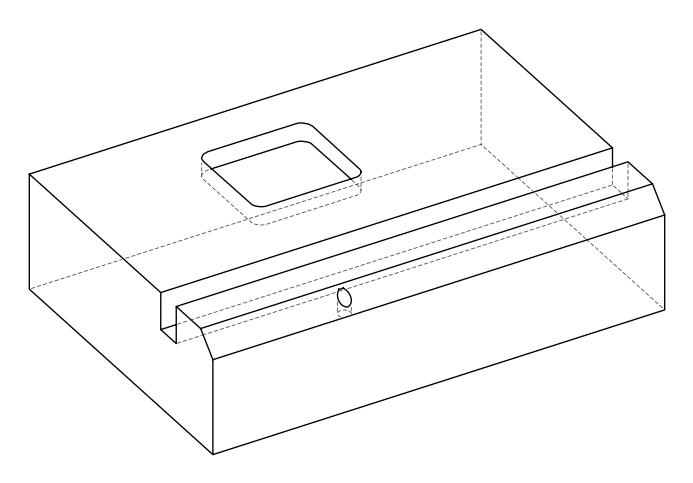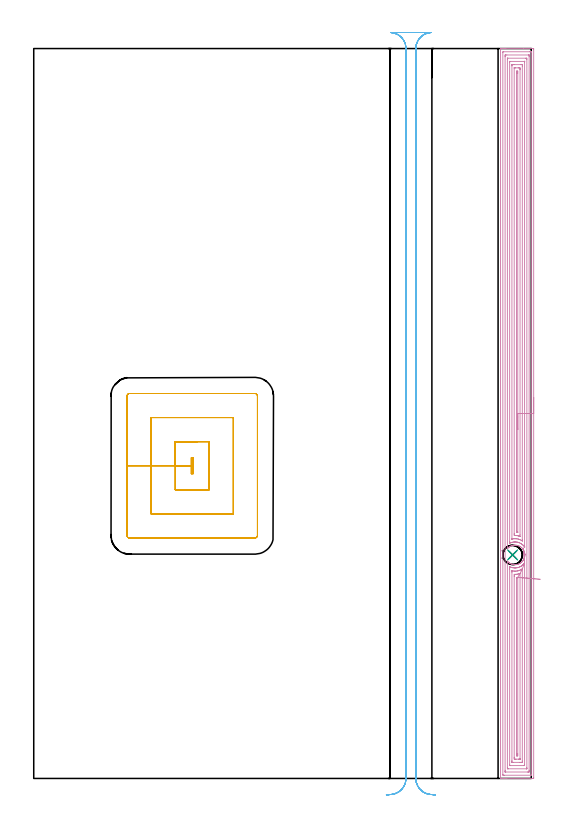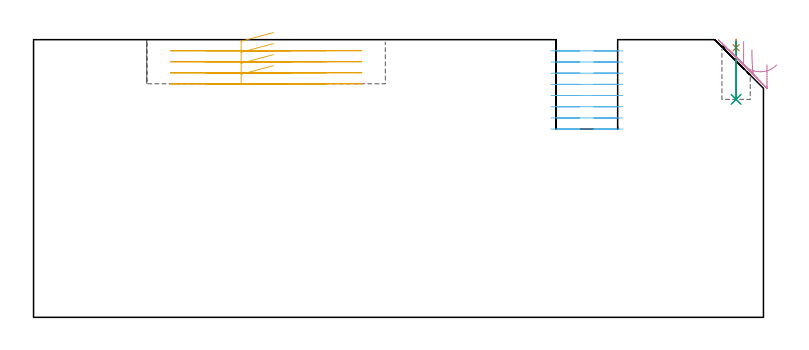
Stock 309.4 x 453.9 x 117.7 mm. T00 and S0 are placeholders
(PLAN: 6 operations, 4 tool changes, 52 min)
(1 SPOT_DRILL | STEP1POCKET | NXT0321_9005460120000 | 0.03 min | 232 mm3)
(2 DRILL_BLIND_HOLE_INTO_CENTER | STEP1POCKET | UGT0301_198 | 0.1 min | 1029 mm3)
(3 DRILL_TO_ENLARGE_BLIND_HOLE | STEP1POCKET | UGT0301_373 | 0.1 min | 1589 mm3)
(4 AREA_MILL | FG_CHAMFER_SURFACE | UGT0205_001 | 29.18 min | 95289 mm3)
(5 MILL_RECTANGULAR_POCKET | POCKET_RECTANGULAR_STRAIGHT | UGT0201_094 | Follow Part, ap 5, ae 75% | 6.46 min | 205649 mm3)
(6 MILL_RECTANGULAR_SLOT | SLOT_RECTANGULAR | UGT0201_094 | Follow Part, ap 5, ae 75% | 16.11 min | 449013 mm3)
(TOOL NXT0321_9005460120000 | NC Spot Drill, 142deg, 12mm, Carbide, Uncoated | D12 PA142 FL30 Z2)
(TOOL UGT0301_198 | Twist Drill 7.9 mm | D7.9 PA118 FL73 Z2)
(TOOL UGT0301_373 | Twist Drill Flat Bottom 12 mm | D12 PA180 FL101 Z2)
(TOOL UGT0205_001 | Chamfer Mill 20 x 3 x 45 deg. | D20 FL50 Z2)
(TOOL UGT0201_094 | End mill 20 mm | D20 FL38 Z4)
(OP 1 SPOT_DRILL)
G17 G21 G94 G90
T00 M6
G54
G17 G0 G90 X297.8 Y139. S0 M3
G43 Z127.7 H0
G94 G81 G98 Z114.275 F250. R117.8
G80
M5
M2
(OP 2 DRILL_BLIND_HOLE_INTO_CENTER)
G17 G21 G94 G90
T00 M6
G54
G17 G0 G90 X297.8 Y139. S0 M3
G43 Z127.7 H0
G94 G81 G98 Z92.4 F250. R116.8
G80
M5
M2
(OP 3 DRILL_TO_ENLARGE_BLIND_HOLE)
G17 G21 G94 G90
T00 M6
G54
G17 G0 G90 X297.8 Y139. S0 M3
G43 Z127.7 H0
G94 G81 G98 Z92.4 F250. R116.8
G80
M5
M2
(OP 4 AREA_MILL)
G17 G21 G94 G90
T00 M6
G54
G17 G0 G90 X310.9 Y236.95 S1061 M3
G43 Z127.7 H0
Z107.1
G94 G1 Y236.912 Z106.228 F250.
Y236.798 Z105.364
Y236.609 Z104.512
Y236.347 Z103.68
Y236.013 Z102.874
Y235.61 Z102.1
Y235.142 Z101.364
Y234.61 Z100.672
Y234.021 Z100.029
Y233.378 Z99.44
Y232.686 Z98.909
Y231.95 Z98.44
Y231.176 Z98.037
Y230.37 Z97.703
Y229.538 Z97.441
Y228.687 Z97.252
Y227.822 Z97.138
Y226.95 Z97.1
Y0.611
X310.897 Y0.255 Z97.102
X310.892 Y0.01 Z97.106
X310.643 Y0. Z97.354
X294.107 Z113.888
X293.5 Z114.495
X292.939 Z115.058
X292.612 Z115.384
X292.052 Z115.944
X291.724 Z116.271
X290.696 Z117.303
X290.333 Y0.007 Z117.658
X290.303 Y0.01 Z117.688
X290.3 Y0.165 Z117.7
Y453.735
X290.303 Y453.891 Z117.688
X290.334 Y453.9 Z117.657
X290.696 Z117.303
X291.07 Z116.929
X291.724 Z116.271
X292.939 Z115.058
X293.5 Z114.495
X304.594 Z103.403
X310.363 Z97.634
X310.645 Y453.898 Z97.352
X310.892 Y453.89 Z97.106
X310.899 Y453.643 Z97.099
X310.9 Y226.95 Z97.1
X309.486 Z98.514
Y2.387
X309.476 Y2.01 Z98.524
X308.981 Y2.001 Z99.019
X292.612 Y2. Z115.388
X292.117 Y2.001 Z115.883
X291.724 Y2.01 Z116.276
X291.714 Y2.397 Z116.286
Y2.407
Y451.513
X291.724 Y451.89 Z116.276
X292.219 Y451.899 Z115.781
X308.588 Y451.9 Z99.412
X309.082 Y451.899 Z98.918
X309.476 Y451.89 Z98.524
X309.486 Y451.503 Z98.514
Y451.493
Y226.95
X308.072 Z99.928
X308.071 Y5.075 Z99.929
X308.07 Y4.703 Z99.93
X308.064 Y4.183 Z99.936
X308.057 Y4.01 Z99.943
X307.88 Y4.002 Z100.12
X307.7 Y4.001 Z100.3
X306.994 Y4. Z101.006
X293.5 Y4.001 Z114.5
X293.318 Y4.004 Z114.682
X293.198 Y4.01 Z114.802
X293.135 Y4.022 Z114.865
X293.132 Y4.059 Z114.868
X293.13 Y4.183 Z114.87
X293.129 Y4.556 Z114.871
X293.128 Y5.075 Z114.872
X293.129 Y448.825 Z114.871
X293.13 Y449.197 Z114.87
X293.136 Y449.717 Z114.864
X293.144 Y449.89 Z114.856
X293.32 Y449.898 Z114.68
X293.5 Y449.899 Z114.5
X294.206 Y449.9 Z113.794
X307.7 Y449.899 Z100.3
X307.882 Y449.896 Z100.118
X308.002 Y449.89 Z99.998
X308.065 Y449.878 Z99.935
X308.067 Y449.841 Z99.933
X308.07 Y449.717 Z99.93
X308.071 Y449.344 Z99.929
X308.072 Y448.825 Z99.928
Y226.95
X306.657 Z101.343
Y6.861
X306.653 Y6.129 Z101.347
X306.65 Y6.023 Z101.35
X306.644 Y6.009 Z101.356
X306.62 Y6.006 Z101.38
X306.567 Y6.003 Z101.433
X306.353 Y6.001 Z101.647
X295.243 Y6. Z112.757
X294.836 Y6.006 Z113.164
X294.633 Y6.01 Z113.367
X294.549 Y6.021 Z113.451
X294.543 Y6.861 Z113.457
Y134.649
X294.544 Y134.795 Z113.456
X294.55 Y135.178 Z113.45
X294.682 Y135.021 Z113.318
X294.831 Y134.852 Z113.169
X295.19 Y134.507 Z112.81
X295.566 Y134.185 Z112.434
X295.869 Y133.958 Z112.131
X296.155 Y133.778 Z111.845
X296.449 Y133.614 Z111.551
X296.887 Y133.409 Z111.113
X297.333 Y133.238 Z110.667
X297.907 Y133.064 Z110.093
X298.061 Y133.03 Z109.939
X298.216 Y132.999 Z109.784
X298.657 Y132.944 Z109.343
X299.1 Y132.913 Z108.9
X299.542 Y132.914 Z108.458
X299.984 Y132.947 Z108.016
X300.34 Y132.997 Z107.66
X300.694 Y133.064 Z107.306
X300.867 Y133.11 Z107.133
X301.314 Y133.245 Z106.686
X301.751 Y133.426 Z106.249
X302.198 Y133.645 Z105.802
X302.634 Y133.896 Z105.366
X302.732 Y133.958 Z105.268
X303.132 Y134.268 Z104.868
X303.518 Y134.602 Z104.482
X303.767 Y134.852 Z104.232
X304.094 Y135.249 Z103.903
X304.4 Y135.66 Z103.598
X304.456 Y135.746 Z103.542
X304.527 Y135.879 Z103.468
X304.7 Y136.189 Z103.298
X304.915 Y136.64 Z103.082
X304.962 Y136.772 Z103.032
X305.038 Y136.971 Z102.961
X305.073 Y137.066 Z102.926
X305.08 Y137.085 Z102.919
X305.118 Y137.218 Z102.877
X305.213 Y137.535 Z102.785
X305.229 Y137.603 Z102.768
X305.243 Y137.664 Z102.753
X305.277 Y137.8 Z102.722
X305.284 Y137.834 Z102.715
X305.327 Y138.111 Z102.67
X305.33 Y138.13 Z102.667
X305.365 Y138.429 Z102.634
X305.382 Y138.829 Z102.605
X305.387 Y138.876 Z102.606
Y138.885
X305.384 Y139.035 Z102.605
X305.383 Y139.132 Z102.607
Y139.241 Z102.613
X305.381 Y139.323
X305.38 Y139.326
X305.371 Y139.446 Z102.625
X305.36 Y139.567 Z102.636
X305.35 Y139.687 Z102.649
X305.345 Y139.746 Z102.654
X305.323 Y139.897 Z102.675
X305.284 Y140.167 Z102.715
X305.278 Y140.199 Z102.722
X305.274 Y140.217 Z102.725
X305.239 Y140.343 Z102.756
X305.218 Y140.426 Z102.778
X305.156 Y140.667 Z102.841
X305.115 Y140.789 Z102.879
X305.059 Y140.971 Z102.941
X305.038 Y141.035 Z102.961
X305.012 Y141.111 Z102.985
X304.958 Y141.236 Z103.036
X304.823 Y141.562 Z103.176
X304.742 Y141.724 Z103.257
X304.6 Y142.005 Z103.396
X304.401 Y142.338 Z103.597
X304.199 Y142.624 Z103.799
X304.15 Y142.688 Z103.85
X304.008 Y142.867 Z103.984
X303.985 Y142.897 Z104.008
X303.983 Y142.9 Z104.01
X303.949 Y142.937 Z104.043
X303.92 Y142.971 Z104.073
X303.883 Y143.014 Z104.114
X303.876 Y143.022 Z104.121
X303.757 Y143.156 Z104.242
X303.518 Y143.402 Z104.482
X303.297 Y143.603 Z104.703
X303.068 Y143.794 Z104.932
X302.634 Y144.095 Z105.366
X302.198 Y144.355 Z105.802
X301.751 Y144.579 Z106.249
X301.502 Y144.688 Z106.498
X301.187 Y144.796 Z106.813
X300.867 Y144.888 Z107.133
X300.427 Y144.985 Z107.573
X299.984 Y145.051 Z108.016
X299.542 Y145.086 Z108.458
X299.1 Y145.087 Z108.9
X298.657 Y145.056 Z109.343
X298.216 Y144.993 Z109.784
X297.772 Y144.896 Z110.228
X297.333 Y144.768 Z110.667
X297.098 Y144.688 Z110.902
X296.771 Y144.545 Z111.229
X296.449 Y144.385 Z111.551
X296.002 Y144.117 Z111.998
X295.566 Y143.822 Z112.434
X295.53 Y143.794 Z112.47
X295.093 Y143.402 Z112.907
X294.682 Y142.98 Z113.318
X294.613 Y142.9 Z113.387
X294.55 Y142.826 Z113.45
X294.544 Y143.074 Z113.456
X294.543 Y143.211 Z113.457
Y143.312
Y447.039
X294.547 Y447.771 Z113.453
X294.55 Y447.877 Z113.45
X294.556 Y447.891 Z113.444
X294.58 Y447.894 Z113.42
X294.633 Y447.897 Z113.367
X294.847 Y447.899 Z113.153
X305.957 Y447.9 Z102.043
X306.364 Y447.894 Z101.636
X306.567 Y447.89 Z101.433
X306.65 Y447.879 Z101.35
X306.657 Y447.039 Z101.343
Y226.95
X305.243 Z102.757
X305.242 Y144.03 Z102.758
X305.241 Y143.995 Z102.759
X305.24 Y143.994 Z102.76
X305.236 Y143.996 Z102.764
X305.195 Y144.046 Z102.805
X305.038 Y144.246 Z102.962
X304.944 Y144.361 Z103.056
X304.571 Y144.78 Z103.429
X304.15 Y145.199 Z103.85
X304.091 Y145.254 Z103.909
X303.632 Y145.619 Z104.368
X303.263 Y145.876 Z104.737
X302.82 Y146.147 Z105.18
X302.375 Y146.377 Z105.625
X301.943 Y146.581 Z106.057
X301.488 Y146.74 Z106.512
X301.136 Y146.842 Z106.864
X300.69 Y146.949 Z107.31
X300.6 Y146.965 Z107.4
X300.135 Y147.039 Z107.865
X299.712 Y147.074 Z108.288
X299.675 Y147.077 Z108.325
X299.245 Z108.755
X298.825 Y147.069 Z109.175
X298.797 Y147.068 Z109.203
X298.473 Y147.039 Z109.527
X297.937 Y146.945 Z110.063
X297.298 Y146.79 Z110.702
X297.05 Y146.718 Z110.95
X296.632 Y146.567 Z111.368
X296.162 Y146.359 Z111.838
X296.015 Y146.295 Z111.985
X295.976 Y146.28 Z112.024
X295.963 Y146.306 Z112.037
X295.96 Y146.315 Z112.04
X295.958 Y146.352 Z112.042
X295.957 Y147.039 Z112.043
Y147.246
Y445.459
X295.96 Y445.666 Z112.04
X295.964 Y445.803 Z112.036
X295.968 Y445.89 Z112.032
X296.002 Y445.892 Z111.998
X296.162 Y445.897 Z111.838
X296.407 Y445.899 Z111.593
X305.186 Z102.814
X305.218 Y445.898 Z102.782
X305.233 Y445.895 Z102.767
X305.236 Y445.892 Z102.764
X305.238 Y445.872 Z102.762
X305.242 Y445.46 Z102.758
X305.243 Y445.253 Z102.757
Y226.95
X303.829 Z104.171
Y148.256
X303.827 Y147.932 Z104.173
X303.825 Y147.775 Z104.175
X303.822 Y147.74 Z104.178
X303.82 Y147.736 Z104.18
X303.798 Y147.746 Z104.202
X303.743 Y147.775 Z104.257
X303.474 Y147.932 Z104.526
X303.263 Y148.049 Z104.737
X303.012 Y148.185 Z104.988
X302.375 Y148.482 Z105.625
X302.032 Y148.609 Z105.968
X301.535 Y148.777 Z106.465
X301.488 Y148.791 Z106.512
X301.364 Y148.825 Z106.636
X300.6 Y148.971 Z107.4
X300.425 Y149.001 Z107.575
X299.712 Y149.068 Z108.288
X299.465 Y149.074 Z108.535
X298.825 Y149.061 Z109.175
X298.606 Y149.046 Z109.394
X297.937 Y148.961 Z110.063
X297.819 Y148.944 Z110.181
X297.509 Y148.882 Z110.491
X297.4 Y148.863 Z110.6
X297.378 Y148.86 Z110.622
X297.375 Y148.883 Z110.625
X297.373 Y148.932 Z110.627
X297.372 Y149.03 Z110.628
X297.371 Y443.144 Z110.629
X297.373 Y443.467 Z110.627
X297.376 Y443.752 Z110.624
X297.378 Y443.885 Z110.622
X297.514 Y443.894 Z110.486
X297.937 Y443.898 Z110.063
X298.395 Y443.9 Z109.605
X298.825 Z109.175
X302.833 Z105.167
X303.263 Y443.899 Z104.737
X303.724 Y443.896 Z104.276
X303.812 Y443.89 Z104.188
X303.822 Y443.881 Z104.178
X303.825 Y443.855 Z104.175
X303.827 Y443.792 Z104.173
X303.828 Y443.467 Z104.172
X303.829 Y442.898 Z104.171
Y226.95
X302.415 Z105.585
Y151.464
X302.41 Y150.611 Z105.59
X302.409 Y150.577 Z105.591
X302.402 Y150.56 Z105.598
X302.375 Y150.567 Z105.625
X302.216 Y150.611 Z105.784
X301.657 Y150.773 Z106.343
X301.488 Y150.813 Z106.512
X301.23 Y150.87 Z106.77
X300.6 Y150.982 Z107.4
X300.183 Y151.03 Z107.817
X299.712 Y151.068 Z108.288
X299.249 Y151.077 Z108.751
X298.825 Y151.081 Z109.175
X298.789 Y151.504 Z109.211
X298.788 Y151.541 Z109.212
X298.785 Y152.397 Z109.215
X298.786 Y441.761 Z109.214
X298.789 Y441.841 Z109.211
X298.792 Y441.887 Z109.208
X298.8 Y441.891 Z109.2
X298.825 Y441.894 Z109.175
X299.496 Y441.9 Z108.504
X299.712 Z108.288
X301.271 Z106.729
X301.488 Y441.899 Z106.512
X302.162 Y441.896 Z105.838
X302.375 Y441.89 Z105.625
X302.408 Y441.682 Z105.592
X302.411 Y441.646 Z105.589
X302.415 Y440.789 Z105.585
Y440.749
Y226.95
X301. Z107.
Y153.289
X300.998 Y153.088 Z107.002
X300.996 Y152.988 Z107.004
X300.993 Y152.948 Z107.007
X300.937 Y152.95 Z107.063
X300.6 Y152.996 Z107.4
X300.338 Y153.035 Z107.662
X300.206 Y153.057 Z107.794
X300.204 Y153.155 Z107.796
X300.202 Y153.289 Z107.798
X300.2 Y153.692 Z107.8
Y154.182
Y438.513
Y439.003
X300.202 Y439.403 Z107.798
X300.207 Y439.896 Z107.793
X300.596 Y439.9 Z107.404
X300.993 Y439.896 Z107.007
X300.997 Y439.496 Z107.003
X301. Y439.003 Z107.001
Y438.601 Z107.
Y226.95
Y226.078 Z107.038
Y225.214 Z107.152
Y224.362 Z107.34
Y223.53 Z107.603
Y222.724 Z107.937
Y221.95 Z108.339
Y221.214 Z108.808
Y220.522 Z109.339
Y219.879 Z109.929
Y219.29 Z110.572
Y218.759 Z111.264
Y218.29 Z112.
Y217.887 Z112.773
Y217.553 Z113.579
Y217.291 Z114.411
Y217.102 Z115.263
Y216.988 Z116.128
Y216.95 Z117.
G0 Z127.7
X304.525 Y143.181
Z113.505
G1 X304.523 Y143.21 Z112.633
X304.526 Y143.164 Z111.762
X304.536 Y143.042 Z110.898
X304.551 Y142.846 Z110.048
X304.572 Y142.576 Z109.219
X304.599 Y142.236 Z108.416
X304.631 Y141.826 Z107.646
X304.668 Y141.352 Z106.915
X304.71 Y140.816 Z106.228
X304.756 Y140.222 Z105.591
X304.806 Y139.575 Z105.008
X304.861 Y138.88 Z104.483
X304.918 Y138.142 Z104.022
X304.979 Y137.367 Z103.626
X305.041 Y136.56 Z103.3
X305.106 Y135.728 Z103.046
X305.173 Y134.877 Z102.866
X305.24 Y134.014 Z102.76
X305.242 Y133.991 Z102.758
X305.243 Y133.853 Z102.757
Y133.647
Y8.441
X305.24 Y8.234 Z102.76
X305.236 Y8.097 Z102.764
X305.232 Y8.01 Z102.768
X305.198 Y8.008 Z102.802
X305.038 Y8.003 Z102.962
X304.793 Y8.001 Z103.207
X296.014 Z111.986
X295.982 Y8.002 Z112.018
X295.967 Y8.005 Z112.033
X295.964 Y8.008 Z112.036
X295.962 Y8.028 Z112.038
X295.958 Y8.44 Z112.042
X295.957 Y8.647 Z112.043
Y130.282
X295.958 Y130.968 Z112.042
X295.959 Y131.172 Z112.041
X295.964 Y131.381 Z112.036
X295.979 Y131.718 Z112.021
X296.55 Y131.471 Z111.45
X297.05 Y131.288 Z110.95
X297.85 Y131.056 Z110.15
X297.937 Y131.041 Z110.063
X298.405 Y130.968 Z109.595
X298.825 Y130.931 Z109.175
X298.864 Y130.928 Z109.136
X299.296 Y130.923 Z108.704
X299.712 Y130.927 Z108.288
X299.752 Y130.929 Z108.248
X300.199 Y130.968 Z107.801
X300.6 Y131.039 Z107.4
X300.975 Y131.114 Z107.025
X301.264 Y131.193 Z106.736
X301.488 Y131.262 Z106.512
X301.923 Y131.423 Z106.077
X302.375 Y131.625 Z105.625
X302.534 Y131.701 Z105.466
X302.845 Y131.861 Z105.155
X303.107 Y132.017 Z104.893
X303.263 Y132.114 Z104.737
X303.63 Y132.385 Z104.37
X304.09 Y132.754 Z103.91
X304.122 Y132.782 Z103.878
X304.15 Y132.807 Z103.85
X304.574 Y133.221 Z103.426
X304.946 Y133.647 Z103.054
X304.973 Y133.679 Z103.027
X305.038 Y133.76 Z102.962
X305.103 Y133.844 Z102.897
X305.164 Y133.923 Z102.836
X305.23 Y134.005 Z102.77
X305.24 Y134.014 Z102.76
X303.822 Y130.255 Z104.178
X303.824 Y130.248 Z104.176
X303.826 Y130.214 Z104.174
X303.828 Y130.075 Z104.172
X303.829 Y10.756 Z104.171
X303.827 Y10.433 Z104.173
X303.824 Y10.148 Z104.176
X303.822 Y10.015 Z104.178
X303.686 Y10.006 Z104.314
X303.263 Y10.002 Z104.737
X302.805 Y10. Z105.195
X302.375 Z105.625
X298.367 Z109.633
X297.937 Y10.001 Z110.063
X297.476 Y10.004 Z110.524
X297.388 Y10.01 Z110.612
X297.378 Y10.019 Z110.622
X297.375 Y10.045 Z110.625
X297.373 Y10.108 Z110.627
X297.371 Y10.433 Z110.629
Y11.002
Y128.289
X297.373 Y128.858 Z110.627
X297.375 Y129.049 Z110.625
X297.378 Y129.116 Z110.622
X297.383 Y129.135 Z110.617
X297.937 Y129.034 Z110.063
X298.114 Y129.005 Z109.886
X298.825 Y128.938 Z109.175
X299.078 Y128.928 Z108.922
X299.712 Y128.934 Z108.288
X299.943 Y128.95 Z108.057
X300.6 Y129.026 Z107.4
X300.736 Y129.046 Z107.264
X301.393 Y129.182 Z106.607
X301.467 Y129.203 Z106.533
X301.488 Y129.21 Z106.512
X302.127 Y129.432 Z105.873
X302.375 Y129.528 Z105.625
X302.752 Y129.696 Z105.248
X303.263 Y129.948 Z104.737
X303.346 Y129.991 Z104.654
X303.498 Y130.075 Z104.502
X303.673 Y130.177 Z104.327
X303.725 Y130.205 Z104.275
X303.822 Y130.255 Z104.178
X302.408 Y127.45 Z105.592
X302.41 Y127.435 Z105.59
X302.413 Y127.397 Z105.587
X302.414 Y127.357 Z105.586
Y12.139
X302.411 Y12.059 Z105.589
X302.408 Y12.013 Z105.592
X302.4 Y12.009 Z105.6
X302.375 Y12.006 Z105.625
X301.704 Y12. Z106.296
X301.488 Z106.512
X299.929 Z108.071
X299.712 Y12.001 Z108.288
X299.038 Y12.004 Z108.962
X298.825 Y12.01 Z109.175
X298.792 Y12.218 Z109.208
X298.789 Y12.254 Z109.211
X298.785 Y13.111 Z109.215
Y13.151
Y125.651
X298.788 Y126.504 Z109.212
X298.789 Y126.54 Z109.211
X298.825 Y126.917 Z109.175
X299.295 Y126.924 Z108.705
X299.712 Y126.934 Z108.288
X300.14 Y126.966 Z107.86
X300.6 Y127.02 Z107.4
X300.929 Y127.066 Z107.071
X301.488 Y127.187 Z106.512
X301.656 Y127.227 Z106.344
X302.216 Y127.397 Z105.784
X302.336 Y127.436 Z105.664
X302.375 Y127.447 Z105.625
X302.395 Y127.45 Z105.605
X302.408 Z105.592
X300.994 Y125.042 Z107.006
X300.996 Y125.03 Z107.004
X300.999 Y124.96 Z107.001
X301. Y124.852 Z107.
Y124.718
Y15.387
Y14.897
X300.998 Y14.497 Z107.002
X300.993 Y14.004 Z107.007
X300.6 Y14. Z107.4
X300.207 Y14.004 Z107.793
X300.203 Y14.404 Z107.797
X300.2 Y14.897 Z107.8
Y15.3
Y124.718
X300.201 Y124.919 Z107.799
X300.203 Y124.943 Z107.797
X300.205 Y124.948 Z107.795
X300.217 Y124.953 Z107.783
X300.273 Y124.964 Z107.727
X300.346 Y124.974 Z107.654
X300.6 Y125.004 Z107.4
X300.926 Y125.041 Z107.074
X300.978 Y125.044 Z107.022
X300.994 Y125.042 Z107.006
X301.636 Y124.988 Z106.417
X302.327 Y124.929 Z105.888
X303.061 Y124.867 Z105.42
X303.833 Y124.801 Z105.019
X304.636 Y124.733 Z104.686
X305.466 Y124.662 Z104.426
X306.315 Y124.59 Z104.238
X307.177 Y124.517 Z104.126
X308.045 Y124.443 Z104.089
X308.914 Y124.369 Z104.129
X309.775 Y124.296 Z104.245
X310.624 Y124.224 Z104.435
X311.452 Y124.153 Z104.699
X312.255 Y124.085 Z105.034
X313.025 Y124.02 Z105.438
X313.757 Y123.958 Z105.908
X314.446 Y123.899 Z106.441
X315.086 Y123.845 Z107.031
G0 Z127.7
M5
M2
(OP 5 MILL_RECTANGULAR_POCKET)
G17 G21 G94 G90
T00 M6
G54
G17 G0 G90 X101.693 Y209.4 S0 M3
G43 Z127.7 H0
Z120.7
G94 G1 X88. Z117.031 F250.
Y194.45 Z113.025
X98.
Y189.5 F500.
X99.1
Y199.4
X98.
Y194.45
X88.
Y179.5
X109.1
Y209.4
X88.
Y194.45
X73.
Y164.5
X124.1
Y224.4
X73.
Y194.45
X58.
Y151.1
G3 X59.6 Y149.5 R1.6
G1 X137.5
G3 X139.1 Y151.1 R1.6
G1 Y237.8
G3 X137.5 Y239.4 R1.6
G1 X59.6
G3 X58. Y237.8 R1.6
G1 Y194.45
Y193.45
G0 X101.693 Y209.4 Z116.025
G1 X88. Z112.356 F250.
Y194.45 Z108.35
X98.
Y189.5 F500.
X99.1
Y199.4
X98.
Y194.45
X88.
Y179.5
X109.1
Y209.4
X88.
Y194.45
X73.
Y164.5
X124.1
Y224.4
X73.
Y194.45
X58.
Y151.1
G3 X59.6 Y149.5 R1.6
G1 X137.5
G3 X139.1 Y151.1 R1.6
G1 Y237.8
G3 X137.5 Y239.4 R1.6
G1 X59.6
G3 X58. Y237.8 R1.6
G1 Y194.45
Y193.45
G0 X101.693 Y209.4 Z111.35
G1 X88. Z107.681 F250.
Y194.45 Z103.675
X98.
Y189.5 F500.
X99.1
Y199.4
X98.
Y194.45
X88.
Y179.5
X109.1
Y209.4
X88.
Y194.45
X73.
Y164.5
X124.1
Y224.4
X73.
Y194.45
X58.
Y151.1
G3 X59.6 Y149.5 R1.6
G1 X137.5
G3 X139.1 Y151.1 R1.6
G1 Y237.8
G3 X137.5 Y239.4 R1.6
G1 X59.6
G3 X58. Y237.8 R1.6
G1 Y194.45
Y193.45
G0 X101.693 Y209.4 Z106.675
G1 X88. Z103.006 F250.
Y194.45 Z99.
X98.
Y189.5 F500.
X99.1
Y199.4
X98.
Y194.45
X88.
Y179.5
X109.1
Y209.4
X88.
Y194.45
X73.
Y164.5
X124.1
Y224.4
X73.
Y194.45
X58.
Y151.1
G3 X59.6 Y149.5 R1.6
G1 X137.5
G3 X139.1 Y151.1 R1.6
G1 Y237.8
G3 X137.5 Y239.4 R1.6
G1 X59.6
G3 X58. Y237.8 R1.6
G1 Y194.45
Y193.45
G0 Z127.7
M5
M2
(OP 6 MILL_RECTANGULAR_SLOT)
G17 G21 G94 G90
T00 M6
G54
G17 G0 G90 X249.817 Y-10.202 S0 M3
G43 Z127.7 H0
Z112.962
G94 G1 X246.826 Y-9.97 F250.
G2 X237.6 Y0. R10. F500.
G1 Y453.9
G2 X247.153 Y463.89 R10.
G1 X221.947
G2 X231.5 Y453.9 R10.
G1 Y0.
G2 X222.274 Y-9.97 R10.
G1 X219.283 Y-10.202 F250.
G0 X249.817 Z108.225
G1 X246.826 Y-9.97
G2 X237.6 Y0. R10. F500.
G1 Y453.9
G2 X247.153 Y463.89 R10.
G1 Y463.9
X221.947
Y463.89
G2 X231.5 Y453.9 R10.
G1 Y0.
G2 X222.274 Y-9.97 R10.
G1 X219.283 Y-10.202 F250.
G0 X249.817 Z103.487
G1 X246.826 Y-9.97
G2 X237.6 Y0. R10. F500.
G1 Y453.9
G2 X247.153 Y463.89 R10.
G1 Y463.9
X221.947
Y463.89
G2 X231.5 Y453.9 R10.
G1 Y0.
G2 X222.274 Y-9.97 R10.
G1 X219.283 Y-10.202 F250.
G0 X249.817 Z98.75
G1 X246.826 Y-9.97
G2 X237.6 Y0. R10. F500.
G1 Y453.9
G2 X247.153 Y463.89 R10.
G1 Y463.9
X221.947
Y463.89
G2 X231.5 Y453.9 R10.
G1 Y0.
G2 X222.274 Y-9.97 R10.
G1 X219.283 Y-10.202 F250.
G0 X249.817 Z94.012
G1 X246.826 Y-9.97
G2 X237.6 Y0. R10. F500.
G1 Y453.9
G2 X247.153 Y463.89 R10.
G1 Y463.9
X221.947
Y463.89
G2 X231.5 Y453.9 R10.
G1 Y0.
G2 X222.274 Y-9.97 R10.
G1 X219.283 Y-10.202 F250.
G0 X249.817 Z89.275
G1 X246.826 Y-9.97
G2 X237.6 Y0. R10. F500.
G1 Y453.9
G2 X247.153 Y463.89 R10.
G1 Y463.9
X221.947
Y463.89
G2 X231.5 Y453.9 R10.
G1 Y0.
G2 X222.274 Y-9.97 R10.
G1 X219.283 Y-10.202 F250.
G0 X249.817 Z84.537
G1 X246.826 Y-9.97
G2 X237.6 Y0. R10. F500.
G1 Y453.9
G2 X247.153 Y463.89 R10.
G1 Y463.9
X221.947
Y463.89
G2 X231.5 Y453.9 R10.
G1 Y0.
G2 X222.274 Y-9.97 R10.
G1 X219.283 Y-10.202 F250.
G0 X249.817 Z79.8
G1 X246.826 Y-9.97
G2 X237.6 Y0. R10. F500.
G1 Y453.9
G2 X247.153 Y463.89 R10.
G1 Y463.9
X221.947
Y463.89
G2 X231.5 Y453.9 R10.
G1 Y0.
G2 X222.274 Y-9.97 R10.
G1 X219.283 Y-10.202 F250.
G0 Z127.7
M5
M2
